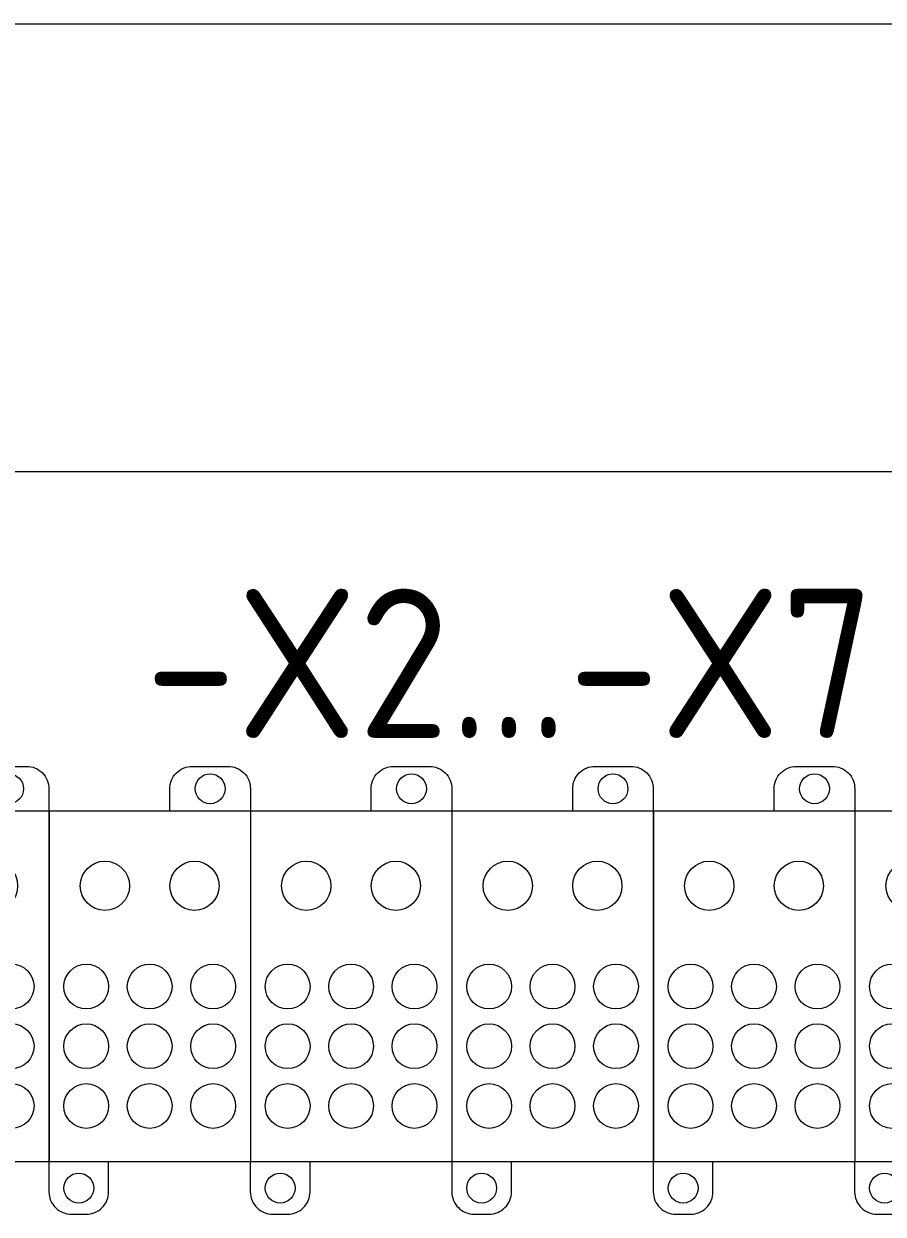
# Model space of a CAD drawing. Header units: millimetres. Extents: x 1359 to 3577, y 1333 to 3557.
# Drawn here: x 2043.9 to 2159.1, y 2737.1 to 2896.6 of the extents above; entities that cross this region are included whole.
import ezdxf
from ezdxf.enums import TextEntityAlignment as Align

# ---------------------------------------------------------------- set-up
doc = ezdxf.new("R2010")
doc.units = ezdxf.units.MM
doc.layers.add('000-PI-Oprema', color=30, linetype='Continuous', lineweight=5)
doc.layers.add('002-PI-Kabelska kanalica', color=150, linetype='Continuous')
doc.styles.add('PI0', font='isocpeur.ttf', dxfattribs={"width": 0.9})

# ---------------------------------------------------------------- blocks, each defined once
blk = doc.blocks.new('*U50')
at = {"layer": '002-PI-Kabelska kanalica', "color": 0, "linetype": 'ByBlock', "lineweight": 0}
for p, q in [((-20, -100), (-20, 715)), ((40, -100), (40, 715))]:
    blk.add_line(p, q, dxfattribs=at)
blk = doc.blocks.new('Pollmann PVB 125-2-9')
at = {"layer": '000-PI-Oprema', "color": 0, "linetype": 'ByBlock', "lineweight": 0}
blk.add_lwpolyline([(16.16, 1.02), (16.16, 4.02, -0.414214), (19.16, 7.02), (23.96, 7.02, -0.414214), (26.96, 4.02), (26.96, 1.02), (26.96, -45.98), (-0.04, -45.98), (-0.04, -49.98, 0.414214), (2.96, -52.98), (4.96, -52.98, 0.414214), (7.96, -49.98), (7.96, -45.98)], format="xyb", dxfattribs=at)
blk.add_lwpolyline([(26.98, 1.02), (-0.02, 1.02), (-0.02, -45.98)], dxfattribs=at)
for centre, radius in [((21.56, 4.02), 2), ((7.46, -8.98), 3.3), ((19.46, -8.98), 3.3), ((4.96, -22.48), 3), ((13.46, -22.48), 3), ((21.96, -22.48), 3), ((4.96, -30.48), 3), ((13.46, -30.48), 3), ((21.96, -30.48), 3), ((4.96, -38.48), 3), ((13.46, -38.48), 3), ((21.96, -38.48), 3), ((3.96, -49.48), 2)]:
    blk.add_circle(centre, radius, dxfattribs=at)

msp = doc.modelspace()

# ---------------------------------------------------------------- block references
at = {"layer": '002-PI-Kabelska kanalica', "color": 0, "linetype": 'ByBlock', "lineweight": 0, "rotation": 270}
msp.add_blockref('*U50', (1701.071, 2876.556), dxfattribs=at)
at = {"layer": '002-PI-Kabelska kanalica', "color": 0, "linetype": 'ByBlock', "lineweight": 0}
for p in [(2020.343, 2790.056), (2047.343, 2790.056), (2074.326, 2790.056), (2101.326, 2790.056), (2128.326, 2790.056), (2155.309, 2790.056)]:
    msp.add_blockref('Pollmann PVB 125-2-9', p, dxfattribs=at)

# ---------------------------------------------------------------- texts
at = {"layer": '002-PI-Kabelska kanalica', "color": 0, "linetype": 'ByBlock', "lineweight": 0, "style": 'PI0', "width": 0.9}
msp.add_text('-X2...-X7', height=20, dxfattribs=at).set_placement((2109.09, 2810.881), align=Align.MIDDLE)

doc.saveas('drawing.dxf')
